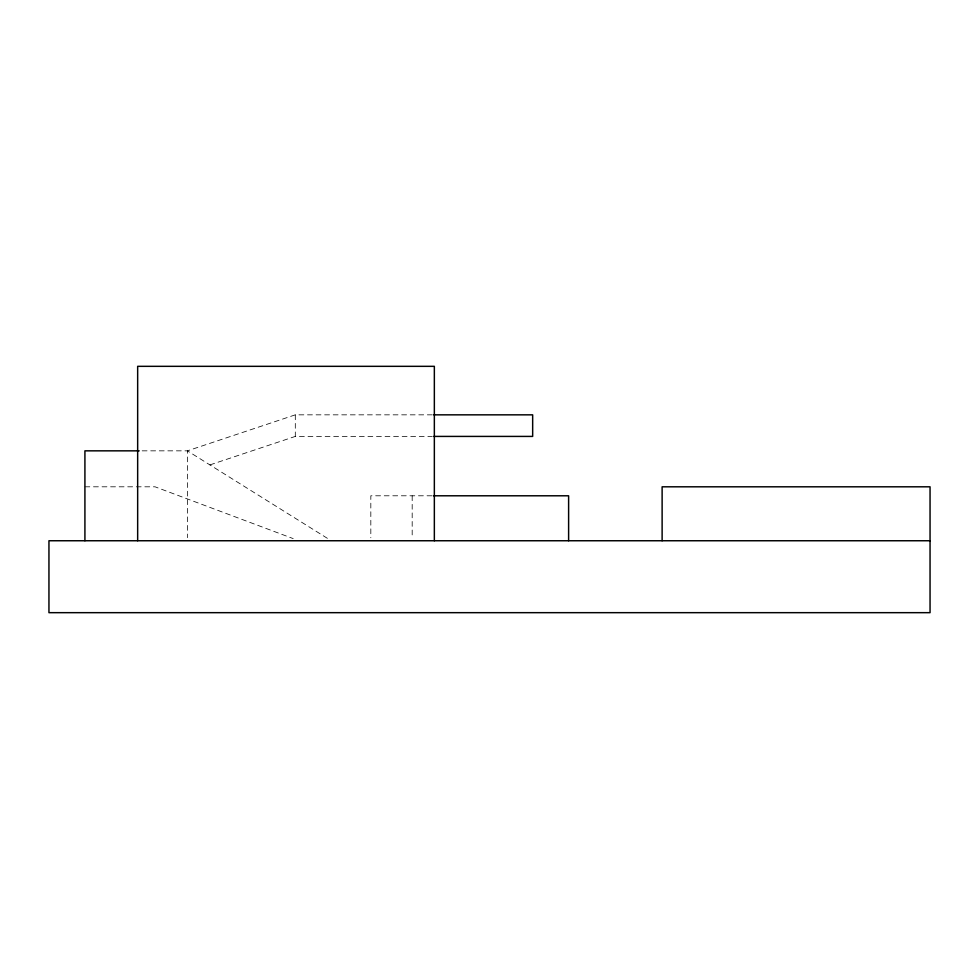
<?xml version="1.0" encoding="UTF-8"?>
<svg xmlns="http://www.w3.org/2000/svg" width="979" height="979" viewBox="0 0 979 979"><rect width="100%" height="100%" fill="white"/><g stroke="black" fill="none" stroke-linecap="round" stroke-linejoin="round"><path stroke-width="0.73" stroke-dasharray="4.89 3.67" d="M432.241 414.839L295.303 414.839L187.405 450.842L137.66 450.842M209.91 464.903L295.303 436.414L432.241 436.414M84.916 486.808L155.037 486.808L293.198 538.609M431.923 495.79L370.821 495.79L370.821 537.752M327.39 538.328L187.405 450.842L187.405 537.704M412.183 495.79L412.183 537.752M295.303 414.839L295.303 436.414"/><path stroke-width="1.47" d="M433.758 414.839L532.662 414.839L532.662 436.414L433.758 436.414M139.177 450.842L84.916 450.842L84.916 540.751M433.44 495.79L568.615 495.79L568.615 540.751M930.05 540.751L48.95 540.751L48.95 612.67L930.05 612.67L930.05 486.808L662.122 486.808L662.122 540.751M434.346 540.751L434.346 366.33L137.66 366.33L137.66 540.751"/></g></svg>
